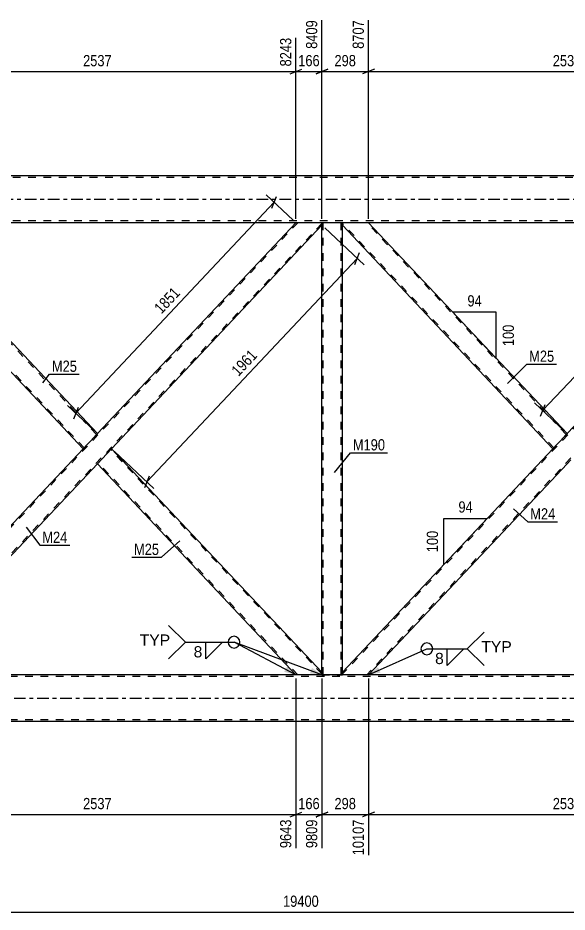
# Model space of a CAD drawing. Header units: millimetres. Extents: x 0 to 1189, y 0 to 841.
# Drawn here: x 436.2 to 576.5, y 451.2 to 679.8 of the extents above; entities that cross this region are included whole.
import ezdxf

# ---------------------------------------------------------------- set-up
doc = ezdxf.new("R2010")
doc.units = ezdxf.units.MM
doc.linetypes.add('DXK_LINE_DOT2', pattern=[3.9198, 1.9599, -1.9599])
doc.linetypes.add('DXK_LINE_DOT3', pattern=[5.9187, 2.979, -0.9799, 0.9799, -0.9799])
doc.styles.add('Arial', font='ARIAL.TTF', dxfattribs={"height": 0.2})
doc.styles.add('Arial Narrow', font='ARIALN.TTF', dxfattribs={"height": 0.2})

# ---------------------------------------------------------------- blocks, each defined once
blk = doc.blocks.new('Part-405118385-1764 - 1390')
at = {"color": 2, "linetype": 'Continuous'}
for p, q in [((519.11, 626.8), (519.11, 627.46)), ((572.85, 569.66), (519.11, 626.8)), ((576.47, 573.51), (525.74, 627.46)), ((576.03, 573.04), (572.85, 569.66)), ((576.47, 573.51), (576.03, 573.04))]:
    blk.add_line(p, q, dxfattribs=at)
at = {"color": 7, "linetype": 'DXK_LINE_DOT2'}
for p, q in [((525.74, 627.46), (519.11, 627.46)), ((573.07, 569.89), (519.11, 627.26)), ((576.25, 573.28), (525.3, 627.46)), ((576.44, 573.48), (576.03, 573.04)), ((573.07, 569.89), (573.08, 569.91))]:
    blk.add_line(p, q, dxfattribs=at)
blk = doc.blocks.new('Part-405118385-1535 - 1390')
at = {"color": 7, "linetype": 'DXK_LINE_DOT2'}
for p, q in [((855.47, 511.38), (121.47, 511.38)), ((855.47, 511.86), (159.11, 511.86)), ((855.47, 500.34), (121.47, 500.34)), ((855.47, 499.86), (140.72, 499.86))]:
    blk.add_line(p, q, dxfattribs=at)
at = {"color": 2, "linetype": 'Continuous'}
for p, q in [((634.47, 511.86), (398.47, 511.86)), ((850.67, 499.86), (168.63, 499.86))]:
    blk.add_line(p, q, dxfattribs=at)
at = {"color": 7, "linetype": 'DXK_LINE_DOT3'}
blk.add_line((121.47, 505.86), (855.47, 505.86), dxfattribs=at)
blk = doc.blocks.new('Part-405118385-1550 - 1390')
at = {"color": 7, "linetype": 'DXK_LINE_DOT2'}
for p, q in [((895.47, 638.98), (177.47, 638.98)), ((895.47, 627.94), (177.47, 627.94)), ((895.47, 627.46), (278.87, 627.46))]:
    blk.add_line(p, q, dxfattribs=at)
at = {"color": 2, "linetype": 'Continuous'}
for p, q in [((634.47, 639.46), (398.47, 639.46)), ((634.47, 627.46), (398.47, 627.46))]:
    blk.add_line(p, q, dxfattribs=at)
at = {"color": 7, "linetype": 'DXK_LINE_DOT3'}
blk.add_line((177.47, 633.46), (895.47, 633.46), dxfattribs=at)
blk = doc.blocks.new('Part-405118385-1664 - 1390')
at = {"color": 2, "linetype": 'Continuous'}
for p, q in [((460.09, 569.66), (456.47, 565.8)), ((513.83, 512.52), (460.09, 569.66)), ((507.2, 511.86), (456.47, 565.8)), ((513.83, 511.86), (513.83, 512.52))]:
    blk.add_line(p, q, dxfattribs=at)
at = {"color": 7, "linetype": 'DXK_LINE_DOT2'}
for p, q in [((513.83, 512.05), (459.88, 569.42)), ((456.69, 566.04), (456.71, 566.06)), ((507.64, 511.86), (456.69, 566.04)), ((513.83, 511.86), (507.2, 511.86))]:
    blk.add_line(p, q, dxfattribs=at)
blk = doc.blocks.new('Part-405118385-1704 - 1390')
at = {"color": 7, "linetype": 'DXK_LINE_DOT2'}
for p, q in [((519.11, 627.46), (513.83, 627.46)), ((513.83, 626.8), (513.83, 627.46)), ((514.15, 511.86), (514.15, 627.46)), ((518.79, 511.86), (518.79, 627.46)), ((519.11, 626.8), (519.11, 627.46)), ((513.83, 511.86), (513.83, 512.52)), ((519.11, 511.86), (519.11, 512.52)), ((513.83, 511.86), (519.11, 511.86))]:
    blk.add_line(p, q, dxfattribs=at)
at = {"color": 2, "linetype": 'Continuous'}
for p, q in [((513.83, 512.52), (513.83, 626.8)), ((519.11, 512.52), (519.11, 626.8))]:
    blk.add_line(p, q, dxfattribs=at)
blk = doc.blocks.new('Part-405118385-1769 - 1390')
at = {"color": 7, "linetype": 'DXK_LINE_DOT2'}
for p, q in [((627.64, 627.46), (519.11, 512.05)), ((633.83, 627.26), (525.3, 511.86)), ((633.83, 627.46), (627.2, 627.46)), ((576.47, 573.51), (572.85, 569.66)), ((580.09, 569.66), (576.47, 565.8)), ((525.74, 511.86), (519.11, 511.86))]:
    blk.add_line(p, q, dxfattribs=at)
at = {"color": 2, "linetype": 'Continuous'}
for p, q in [((627.2, 627.46), (576.47, 573.51)), ((633.83, 626.8), (580.09, 569.66)), ((633.83, 626.8), (633.83, 627.46)), ((572.85, 569.66), (519.11, 512.52)), ((576.47, 565.8), (525.74, 511.86)), ((519.11, 511.86), (519.11, 512.52))]:
    blk.add_line(p, q, dxfattribs=at)
blk = doc.blocks.new('Part-405118385-1774 - 1390')
at = {"color": 2, "linetype": 'Continuous'}
for p, q in [((399.11, 626.8), (399.11, 627.46)), ((452.85, 569.66), (399.11, 626.8)), ((456.47, 573.51), (405.74, 627.46)), ((456.03, 573.04), (452.85, 569.66)), ((456.47, 573.51), (456.03, 573.04))]:
    blk.add_line(p, q, dxfattribs=at)
at = {"color": 7, "linetype": 'DXK_LINE_DOT2'}
for p, q in [((405.74, 627.46), (399.11, 627.46)), ((453.07, 569.89), (399.11, 627.26)), ((456.25, 573.28), (405.3, 627.46)), ((456.44, 573.48), (456.03, 573.04)), ((453.07, 569.89), (453.08, 569.91))]:
    blk.add_line(p, q, dxfattribs=at)
blk = doc.blocks.new('Part-405118385-1779 - 1390')
at = {"color": 7, "linetype": 'DXK_LINE_DOT2'}
for p, q in [((507.64, 627.46), (399.11, 512.05)), ((513.83, 627.26), (405.3, 511.86)), ((513.83, 627.46), (507.2, 627.46)), ((456.47, 573.51), (452.85, 569.66)), ((460.09, 569.66), (456.47, 565.8)), ((405.74, 511.86), (399.11, 511.86))]:
    blk.add_line(p, q, dxfattribs=at)
at = {"color": 2, "linetype": 'Continuous'}
for p, q in [((507.2, 627.46), (456.47, 573.51)), ((513.83, 626.8), (460.09, 569.66)), ((513.83, 626.8), (513.83, 627.46)), ((452.85, 569.66), (399.11, 512.52)), ((456.47, 565.8), (405.74, 511.86)), ((399.11, 511.86), (399.11, 512.52))]:
    blk.add_line(p, q, dxfattribs=at)
blk = doc.blocks.new('StraightDimension-405118385-2163 - 1390')
at = {"color": 7, "linetype": 'Continuous'}
for p, q in [((514.56, 626.11), (524.61, 616.66)), ((522.27, 616.8), (523.45, 619.81)), ((469.13, 561.16), (522.86, 618.3)), ((460.82, 568.97), (470.87, 559.52)), ((469.72, 562.67), (468.54, 559.66))]:
    blk.add_line(p, q, dxfattribs=at)
at = {"color": 0}
blk.add_wipeout([(498.36, 593.35), (495.3, 596.23), (489.47, 590.02), (492.53, 587.15)], dxfattribs=at)
at = {"color": 3, "style": 'Arial Narrow'}
blk.add_text('1961', height=2.863, rotation=46.7591, dxfattribs=at).set_placement((492.51, 588))
blk = doc.blocks.new('StraightDimension-405118385-2142 - 1390')
at = {"color": 7, "linetype": 'Continuous'}
for p, q in [((506.48, 628.14), (499.59, 634.62)), ((501.07, 631.17), (502.25, 634.17)), ((450.93, 578.72), (501.66, 632.67)), ((455.74, 574.2), (448.85, 580.68)), ((451.52, 580.23), (450.34, 577.22))]:
    blk.add_line(p, q, dxfattribs=at)
at = {"color": 0}
blk.add_wipeout([(478.67, 609.31), (475.61, 612.19), (469.77, 605.99), (472.83, 603.11)], dxfattribs=at)
at = {"color": 3, "style": 'Arial Narrow'}
blk.add_text('1851', height=2.863, rotation=46.7591, dxfattribs=at).set_placement((472.81, 603.96))
blk = doc.blocks.new('StraightDimension-405118385-2454 - 1390')
at = {"color": 7, "linetype": 'Continuous'}
for p, q in [((507.2, 510.86), (507.2, 467.52)), ((513.83, 510.86), (513.83, 467.52)), ((505.7, 475.53), (508.7, 476.73)), ((507.2, 476.13), (513.83, 476.13)), ((515.33, 476.73), (512.33, 475.53))]:
    blk.add_line(p, q, dxfattribs=at)
at = {"color": 0}
blk.add_wipeout([(513.86, 476.88), (513.86, 481.08), (507.18, 481.08), (507.18, 476.88)], dxfattribs=at)
at = {"color": 0, "linetype": 'Continuous'}
blk.add_wipeout([(513.23, 475.43), (509.03, 475.43), (509.03, 466.92), (513.23, 466.92)], dxfattribs=at)
at = {"color": 3, "style": 'Arial Narrow'}
blk.add_text('166', height=2.863, dxfattribs=at).set_placement((507.78, 477.48))
at = {"color": 3, "linetype": 'Continuous', "style": 'Arial Narrow'}
blk.add_text('9809', height=2.863, rotation=90.0002, dxfattribs=at).set_placement((512.63, 467.52))
blk = doc.blocks.new('StraightDimension-405118385-2467 - 1390')
at = {"color": 7, "linetype": 'Continuous'}
for p, q in [((513.83, 510.86), (513.83, 467.52)), ((525.74, 510.86), (525.74, 465.69)), ((512.33, 475.53), (515.33, 476.73)), ((513.83, 476.13), (525.74, 476.13)), ((527.24, 476.73), (524.24, 475.53))]:
    blk.add_line(p, q, dxfattribs=at)
at = {"color": 0}
blk.add_wipeout([(523.13, 476.88), (523.13, 481.08), (516.44, 481.08), (516.44, 476.88)], dxfattribs=at)
at = {"color": 0, "linetype": 'Continuous'}
blk.add_wipeout([(525.14, 475.43), (520.94, 475.43), (520.94, 465.09), (525.14, 465.09)], dxfattribs=at)
at = {"color": 3, "style": 'Arial Narrow'}
blk.add_text('298', height=2.863, dxfattribs=at).set_placement((517.04, 477.48))
at = {"color": 3, "linetype": 'Continuous', "style": 'Arial Narrow'}
blk.add_text('10107', height=2.863, rotation=90.0002, dxfattribs=at).set_placement((524.54, 465.69))
blk = doc.blocks.new('StraightDimension-405118385-2822 - 1390')
at = {"color": 7, "linetype": 'Continuous'}
for p, q in [((513.83, 628.46), (513.83, 679.23)), ((507.2, 628.46), (507.2, 674.73)), ((505.7, 665.52), (508.7, 666.72)), ((507.2, 666.12), (513.83, 666.12)), ((515.33, 666.72), (512.33, 665.52))]:
    blk.add_line(p, q, dxfattribs=at)
at = {"color": 0}
blk.add_wipeout([(513.86, 666.87), (513.86, 671.07), (507.18, 671.07), (507.18, 666.87)], dxfattribs=at)
at = {"color": 0, "linetype": 'Continuous'}
blk.add_wipeout([(513.23, 679.83), (509.03, 679.83), (509.03, 671.32), (513.23, 671.32)], dxfattribs=at)
at = {"color": 3, "linetype": 'Continuous', "style": 'Arial Narrow'}
blk.add_text('8409', height=2.863, rotation=90.0002, dxfattribs=at).set_placement((512.63, 671.92))
at = {"color": 3, "style": 'Arial Narrow'}
blk.add_text('166', height=2.863, dxfattribs=at).set_placement((507.78, 667.47))
blk = doc.blocks.new('StraightDimension-405118385-2178 - 1390')
at = {"color": 7, "linetype": 'Continuous'}
for p, q in [((626.48, 628.14), (618.86, 635.3)), ((620.35, 631.85), (621.53, 634.85)), ((570.2, 579.4), (620.94, 633.35)), ((575.74, 574.2), (568.13, 581.36)), ((570.8, 580.91), (569.61, 577.9))]:
    blk.add_line(p, q, dxfattribs=at)
at = {"color": 0}
blk.add_wipeout([(597.94, 609.99), (594.88, 612.87), (589.05, 606.67), (592.11, 603.79)], dxfattribs=at)
at = {"color": 3, "style": 'Arial Narrow'}
blk.add_text('1851', height=2.863, rotation=46.7591, dxfattribs=at).set_placement((592.08, 604.64))
blk = doc.blocks.new('StraightDimension-405118385-2438 - 1390')
at = {"color": 7, "linetype": 'Continuous'}
for p, q in [((405.74, 510.86), (405.74, 467.52)), ((507.2, 510.86), (507.2, 467.52)), ((407.24, 476.73), (404.24, 475.53)), ((405.74, 476.13), (507.2, 476.13)), ((505.7, 475.53), (508.7, 476.73))]:
    blk.add_line(p, q, dxfattribs=at)
at = {"color": 0}
blk.add_wipeout([(460.73, 476.88), (460.73, 481.08), (452.21, 481.08), (452.21, 476.88)], dxfattribs=at)
at = {"color": 0, "linetype": 'Continuous'}
blk.add_wipeout([(506.6, 475.43), (502.4, 475.43), (502.4, 466.92), (506.6, 466.92)], dxfattribs=at)
at = {"color": 3, "style": 'Arial Narrow'}
blk.add_text('2537', height=2.863, dxfattribs=at).set_placement((452.81, 477.48))
at = {"color": 3, "linetype": 'Continuous', "style": 'Arial Narrow'}
blk.add_text('9643', height=2.863, rotation=90.0002, dxfattribs=at).set_placement((506, 467.52))
blk = doc.blocks.new('StraightDimension-405118385-2480 - 1390')
at = {"color": 7, "linetype": 'Continuous'}
for p, q in [((525.74, 510.86), (525.74, 465.69)), ((627.2, 510.86), (627.2, 465.69)), ((527.24, 476.73), (524.24, 475.53)), ((525.74, 476.13), (627.2, 476.13)), ((625.7, 475.53), (628.7, 476.73))]:
    blk.add_line(p, q, dxfattribs=at)
at = {"color": 0}
blk.add_wipeout([(580.73, 476.88), (580.73, 481.08), (572.21, 481.08), (572.21, 476.88)], dxfattribs=at)
at = {"color": 0, "linetype": 'Continuous'}
blk.add_wipeout([(626.6, 475.43), (622.4, 475.43), (622.4, 465.09), (626.6, 465.09)], dxfattribs=at)
at = {"color": 3, "style": 'Arial Narrow'}
blk.add_text('2537', height=2.863, dxfattribs=at).set_placement((572.81, 477.48))
at = {"color": 3, "linetype": 'Continuous', "style": 'Arial Narrow'}
blk.add_text('12643', height=2.863, rotation=90.0002, dxfattribs=at).set_placement((626, 465.69))
blk = doc.blocks.new('StraightDimension-405118385-2808 - 1390')
at = {"color": 7, "linetype": 'Continuous'}
for p, q in [((405.74, 628.46), (405.74, 679.23)), ((507.2, 628.46), (507.2, 674.73)), ((407.24, 666.72), (404.24, 665.52)), ((405.74, 666.12), (507.2, 666.12)), ((505.7, 665.52), (508.7, 666.72))]:
    blk.add_line(p, q, dxfattribs=at)
at = {"color": 0, "linetype": 'Continuous'}
blk.add_wipeout([(506.6, 675.33), (502.4, 675.33), (502.4, 666.82), (506.6, 666.82)], dxfattribs=at)
at = {"color": 0}
blk.add_wipeout([(460.73, 666.87), (460.73, 671.07), (452.21, 671.07), (452.21, 666.87)], dxfattribs=at)
at = {"color": 3, "linetype": 'Continuous', "style": 'Arial Narrow'}
blk.add_text('8243', height=2.863, rotation=90.0002, dxfattribs=at).set_placement((506, 667.42))
at = {"color": 3, "style": 'Arial Narrow'}
blk.add_text('2537', height=2.863, dxfattribs=at).set_placement((452.81, 667.47))
blk = doc.blocks.new('StraightDimension-405118385-2833 - 1390')
at = {"color": 7, "linetype": 'Continuous'}
for p, q in [((513.83, 628.46), (513.83, 679.23)), ((525.74, 628.46), (525.74, 679.23)), ((512.33, 665.52), (515.33, 666.72)), ((513.83, 666.12), (525.74, 666.12)), ((527.24, 666.72), (524.24, 665.52))]:
    blk.add_line(p, q, dxfattribs=at)
at = {"color": 0}
blk.add_wipeout([(523.13, 666.87), (523.13, 671.07), (516.44, 671.07), (516.44, 666.87)], dxfattribs=at)
at = {"color": 0, "linetype": 'Continuous'}
blk.add_wipeout([(525.14, 679.83), (520.94, 679.83), (520.94, 671.32), (525.14, 671.32)], dxfattribs=at)
at = {"color": 3, "linetype": 'Continuous', "style": 'Arial Narrow'}
blk.add_text('8707', height=2.863, rotation=90.0002, dxfattribs=at).set_placement((524.54, 671.92))
at = {"color": 3, "style": 'Arial Narrow'}
blk.add_text('298', height=2.863, dxfattribs=at).set_placement((517.04, 667.47))
blk = doc.blocks.new('StraightDimension-405118385-2844 - 1390')
at = {"color": 7, "linetype": 'Continuous'}
for p, q in [((525.74, 628.46), (525.74, 679.23)), ((627.2, 628.46), (627.2, 676.56)), ((527.24, 666.72), (524.24, 665.52)), ((525.74, 666.12), (627.2, 666.12)), ((625.7, 665.52), (628.7, 666.72))]:
    blk.add_line(p, q, dxfattribs=at)
at = {"color": 0, "linetype": 'Continuous'}
blk.add_wipeout([(626.6, 677.16), (622.4, 677.16), (622.4, 666.82), (626.6, 666.82)], dxfattribs=at)
at = {"color": 0}
blk.add_wipeout([(580.73, 666.87), (580.73, 671.07), (572.21, 671.07), (572.21, 666.87)], dxfattribs=at)
at = {"color": 3, "linetype": 'Continuous', "style": 'Arial Narrow'}
blk.add_text('11243', height=2.863, rotation=90.0002, dxfattribs=at).set_placement((626, 667.42))
at = {"color": 3, "style": 'Arial Narrow'}
blk.add_text('2537', height=2.863, dxfattribs=at).set_placement((572.81, 667.47))
blk = doc.blocks.new('StraightDimension-405118385-2977 - 1390')
at = {"color": 7, "linetype": 'Continuous'}
blk.add_line((120.47, 451.16), (896.47, 451.16), dxfattribs=at)
at = {"color": 0}
blk.add_wipeout([(513.64, 451.91), (513.64, 456.11), (503.3, 456.11), (503.3, 451.91)], dxfattribs=at)
at = {"color": 3, "style": 'Arial Narrow'}
blk.add_text('19400', height=2.863, dxfattribs=at).set_placement((503.9, 452.51))
blk = doc.blocks.new('AngleDimension-405118385-3033 - 1390')
at = {"color": 7, "linetype": 'Continuous'}
for p, q in [((546.86, 605), (547.29, 604.54)), ((558.38, 604.54), (547.29, 604.54)), ((558.38, 592.74), (547.29, 604.54)), ((558.38, 592.74), (558.38, 604.54))]:
    blk.add_line(p, q, dxfattribs=at)
at = {"color": 0}
for points in [[(555.26, 605.44), (555.26, 609.64), (550.41, 609.64), (550.41, 605.44)], [(563.48, 601.99), (559.28, 601.99), (559.28, 595.3), (563.48, 595.3)]]:
    blk.add_wipeout(points, dxfattribs=at)
at = {"color": 3, "style": 'Arial Narrow'}
blk.add_text('94', height=2.863, dxfattribs=at).set_placement((551.01, 606.04))
blk.add_text('100', height=2.863, rotation=90.0002, dxfattribs=at).set_placement((562.88, 595.9))
blk = doc.blocks.new('AngleDimension-405118385-33611 - 1390')
at = {"color": 7, "linetype": 'Continuous'}
for p, q in [((544.99, 551.83), (556.08, 551.83)), ((544.99, 540.03), (556.08, 551.83)), ((544.99, 540.03), (544.99, 551.83)), ((553.63, 549.23), (556.08, 551.83))]:
    blk.add_line(p, q, dxfattribs=at)
at = {"color": 0}
for points in [[(552.96, 552.73), (552.96, 556.93), (548.11, 556.93), (548.11, 552.73)], [(544.09, 549.28), (539.89, 549.28), (539.89, 542.59), (544.09, 542.59)]]:
    blk.add_wipeout(points, dxfattribs=at)
at = {"color": 3, "style": 'Arial Narrow'}
blk.add_text('94', height=2.863, dxfattribs=at).set_placement((548.71, 553.33))
blk.add_text('100', height=2.863, rotation=90.0002, dxfattribs=at).set_placement((543.49, 543.19))
blk = doc.blocks.new('Mark-405118385-1760 - 1390')
at = {"color": 0}
blk.add_wipeout([(573.18, 591.88), (573.18, 594.88), (566.78, 594.88), (566.78, 591.88)], dxfattribs=at)
blk.add_wipeout([(573.18, 591.88), (573.18, 594.88), (566.78, 594.88), (566.78, 591.88)], dxfattribs=at)
at = {"color": 30, "linetype": 'Continuous'}
for p, q in [((561.23, 586.33), (566.18, 591.28)), ((566.18, 591.28), (573.78, 591.28))]:
    blk.add_line(p, q, dxfattribs=at)
at = {"color": 3, "style": 'Arial Narrow'}
blk.add_text('M25', height=2.863, dxfattribs=at).set_placement((566.78, 591.88))
blk = doc.blocks.new('Mark-405118385-1660 - 1390')
at = {"color": 0}
blk.add_wipeout([(472.22, 542.5), (472.22, 545.5), (465.83, 545.5), (465.83, 542.5)], dxfattribs=at)
blk.add_wipeout([(472.22, 542.5), (472.22, 545.5), (465.83, 545.5), (465.83, 542.5)], dxfattribs=at)
at = {"color": 30, "linetype": 'Continuous'}
for p in [(477.57, 546.11), (465.23, 541.9)]:
    blk.add_line(p, (472.82, 541.9), dxfattribs=at)
at = {"color": 3, "style": 'Arial Narrow'}
blk.add_text('M25', height=2.863, dxfattribs=at).set_placement((465.83, 542.5))
blk = doc.blocks.new('Mark-405118385-1700 - 1390')
at = {"color": 0}
blk.add_wipeout([(529.96, 569.23), (529.96, 572.23), (521.74, 572.23), (521.74, 569.23)], dxfattribs=at)
blk.add_wipeout([(529.96, 569.23), (529.96, 572.23), (521.74, 572.23), (521.74, 569.23)], dxfattribs=at)
at = {"color": 30, "linetype": 'Continuous'}
for p, q in [((517.08, 563.57), (521.14, 568.63)), ((521.14, 568.63), (530.56, 568.63))]:
    blk.add_line(p, q, dxfattribs=at)
at = {"color": 3, "style": 'Arial Narrow'}
blk.add_text('M190', height=2.863, dxfattribs=at).set_placement((521.74, 569.23))
blk = doc.blocks.new('Mark-405118385-1765 - 1390')
at = {"color": 0}
blk.add_wipeout([(573.46, 551.56), (573.46, 554.56), (567.06, 554.56), (567.06, 551.56)], dxfattribs=at)
blk.add_wipeout([(573.46, 551.56), (573.46, 554.56), (567.06, 554.56), (567.06, 551.56)], dxfattribs=at)
at = {"color": 30, "linetype": 'Continuous'}
for p, q in [((562.77, 554.28), (566.46, 550.96)), ((566.46, 550.96), (574.06, 550.96))]:
    blk.add_line(p, q, dxfattribs=at)
at = {"color": 3, "style": 'Arial Narrow'}
blk.add_text('M24', height=2.863, dxfattribs=at).set_placement((567.06, 551.56))
blk = doc.blocks.new('Mark-405118385-1770 - 1390')
at = {"color": 0}
blk.add_wipeout([(451.25, 589.32), (451.25, 592.32), (444.85, 592.32), (444.85, 589.32)], dxfattribs=at)
blk.add_wipeout([(451.25, 589.32), (451.25, 592.32), (444.85, 592.32), (444.85, 589.32)], dxfattribs=at)
at = {"color": 30, "linetype": 'Continuous'}
for p, q in [((442.52, 586.54), (444.25, 588.72)), ((444.25, 588.72), (451.85, 588.72))]:
    blk.add_line(p, q, dxfattribs=at)
at = {"color": 3, "style": 'Arial Narrow'}
blk.add_text('M25', height=2.863, dxfattribs=at).set_placement((444.85, 589.32))
blk = doc.blocks.new('Mark-405118385-1775 - 1390')
at = {"color": 0}
blk.add_wipeout([(448.8, 545.58), (448.8, 548.58), (442.4, 548.58), (442.4, 545.58)], dxfattribs=at)
blk.add_wipeout([(448.8, 545.58), (448.8, 548.58), (442.4, 548.58), (442.4, 545.58)], dxfattribs=at)
at = {"color": 30, "linetype": 'Continuous'}
for p, q in [((438.24, 549.63), (441.8, 544.98)), ((441.8, 544.98), (449.4, 544.98))]:
    blk.add_line(p, q, dxfattribs=at)
at = {"color": 3, "style": 'Arial Narrow'}
blk.add_text('M24', height=2.863, dxfattribs=at).set_placement((442.4, 545.58))
blk = doc.blocks.new('WeldMark-405118385-3154 - 1390')
at = {"linetype": 'Continuous'}
blk.add_hatch(color=30, dxfattribs=at).paths.add_polyline_path([(528.78, 512.39), (525.74, 511.86), (528.17, 513.76)])
at = {"color": 3, "linetype": 'Continuous'}
for q in [(555.25, 522.76), (555.25, 514.19)]:
    blk.add_line((550.96, 518.48), q, dxfattribs=at)
at = {"color": 30, "linetype": 'Continuous'}
blk.add_line((525.74, 511.86), (540.64, 518.48), dxfattribs=at)
at = {"color": 3, "linetype": 'Continuous'}
blk.add_arc((540.64, 518.48), 1.5, 90, 270, dxfattribs=at)
at = {"color": 0}
blk.add_wipeout([(545.16, 514.38), (545.16, 517.78), (542.54, 517.78), (542.54, 514.38)], dxfattribs=at)
at = {"color": 30, "linetype": 'Continuous'}
blk.add_line((540.64, 518.48), (550.96, 518.48), dxfattribs=at)
at = {"color": 3, "linetype": 'Continuous'}
for p, q in [((545.82, 518.48), (550.11, 518.48)), ((550.11, 518.48), (545.82, 514.19)), ((545.82, 514.19), (545.82, 518.48))]:
    blk.add_line(p, q, dxfattribs=at)
blk.add_arc((540.64, 518.48), 1.5, 270, 90, dxfattribs=at)
at = {"color": 3, "style": 'Arial'}
blk.add_text('8', height=2.87, dxfattribs=at).set_placement((542.74, 514.58))
at = {"color": 0, "linetype": 'Continuous'}
blk.add_wipeout([(562.34, 517.58), (562.34, 520.58), (554.56, 520.58), (554.56, 517.58)], dxfattribs=at)
blk.add_wipeout([(562.34, 517.58), (562.34, 520.58), (554.56, 520.58), (554.56, 517.58)], dxfattribs=at)
at = {"color": 3, "linetype": 'Continuous', "style": 'Arial'}
blk.add_text('TYP', height=2.865, dxfattribs=at).set_placement((554.56, 517.58))
blk = doc.blocks.new('WeldMark-405118385-3171 - 1390')
at = {"linetype": 'Continuous'}
for points in [[(504.9, 513.92), (507.2, 511.86), (504.2, 512.59)], [(511.28, 513.6), (513.83, 511.86), (510.76, 512.2)]]:
    blk.add_hatch(color=30, dxfattribs=at).paths.add_polyline_path(points)
at = {"color": 3, "linetype": 'Continuous'}
for q in [(474.67, 524.47), (474.67, 515.9)]:
    blk.add_line((478.95, 520.19), q, dxfattribs=at)
at = {"color": 30, "linetype": 'Continuous'}
for p in [(513.83, 511.86), (507.2, 511.86)]:
    blk.add_line(p, (491.38, 520.19), dxfattribs=at)
at = {"color": 3, "linetype": 'Continuous'}
for start, end in [(90, 270), (270, 90)]:
    blk.add_arc((491.38, 520.19), 1.5, start, end, dxfattribs=at)
at = {"color": 0}
blk.add_wipeout([(483.48, 516.09), (483.48, 519.49), (480.85, 519.49), (480.85, 516.09)], dxfattribs=at)
at = {"color": 30, "linetype": 'Continuous'}
blk.add_line((478.95, 520.19), (491.38, 520.19), dxfattribs=at)
at = {"color": 3, "linetype": 'Continuous'}
for p, q in [((484.13, 520.19), (488.42, 520.19)), ((488.42, 520.19), (484.13, 515.9)), ((484.13, 515.9), (484.13, 520.19))]:
    blk.add_line(p, q, dxfattribs=at)
at = {"color": 3, "style": 'Arial'}
blk.add_text('8', height=2.87, dxfattribs=at).set_placement((481.05, 516.29))
at = {"color": 0, "linetype": 'Continuous'}
blk.add_wipeout([(475.05, 519.29), (475.05, 522.29), (467.28, 522.29), (467.28, 519.29)], dxfattribs=at)
blk.add_wipeout([(475.05, 519.29), (475.05, 522.29), (467.28, 522.29), (467.28, 519.29)], dxfattribs=at)
at = {"color": 3, "linetype": 'Continuous', "style": 'Arial'}
blk.add_text('TYP', height=2.865, dxfattribs=at).set_placement((467.28, 519.29))

msp = doc.modelspace()

# ---------------------------------------------------------------- block references
for name in ['Part-405118385-1550 - 1390', 'Part-405118385-1774 - 1390', 'Part-405118385-1779 - 1390', 'Part-405118385-1704 - 1390', 'Part-405118385-1764 - 1390', 'Part-405118385-1769 - 1390', 'Part-405118385-1664 - 1390', 'Part-405118385-1535 - 1390']:
    msp.add_blockref(name, (0, 0))

# ---------------------------------------------------------------- next in the draw order: block references
for name in ['StraightDimension-405118385-2178 - 1390', 'StraightDimension-405118385-2163 - 1390', 'StraightDimension-405118385-2454 - 1390']:
    msp.add_blockref(name, (0, 0))

# ---------------------------------------------------------------- next in the draw order: block references
for name in ['StraightDimension-405118385-2142 - 1390', 'StraightDimension-405118385-2438 - 1390', 'StraightDimension-405118385-2467 - 1390']:
    msp.add_blockref(name, (0, 0))

# ---------------------------------------------------------------- next in the draw order: block references
for name in ['StraightDimension-405118385-2822 - 1390', 'StraightDimension-405118385-2480 - 1390']:
    msp.add_blockref(name, (0, 0))

# ---------------------------------------------------------------- next in the draw order: block references
for name in ['StraightDimension-405118385-2808 - 1390', 'StraightDimension-405118385-2833 - 1390', 'StraightDimension-405118385-2977 - 1390']:
    msp.add_blockref(name, (0, 0))

# ---------------------------------------------------------------- next in the draw order: block references
for name in ['StraightDimension-405118385-2844 - 1390', 'AngleDimension-405118385-3033 - 1390', 'Mark-405118385-1770 - 1390', 'Mark-405118385-1700 - 1390', 'AngleDimension-405118385-33611 - 1390', 'Mark-405118385-1765 - 1390', 'Mark-405118385-1775 - 1390', 'Mark-405118385-1660 - 1390', 'WeldMark-405118385-3171 - 1390', 'WeldMark-405118385-3154 - 1390']:
    msp.add_blockref(name, (0, 0))

# ---------------------------------------------------------------- next in the draw order: block references
msp.add_blockref('Mark-405118385-1760 - 1390', (0, 0))

doc.saveas('drawing.dxf')
